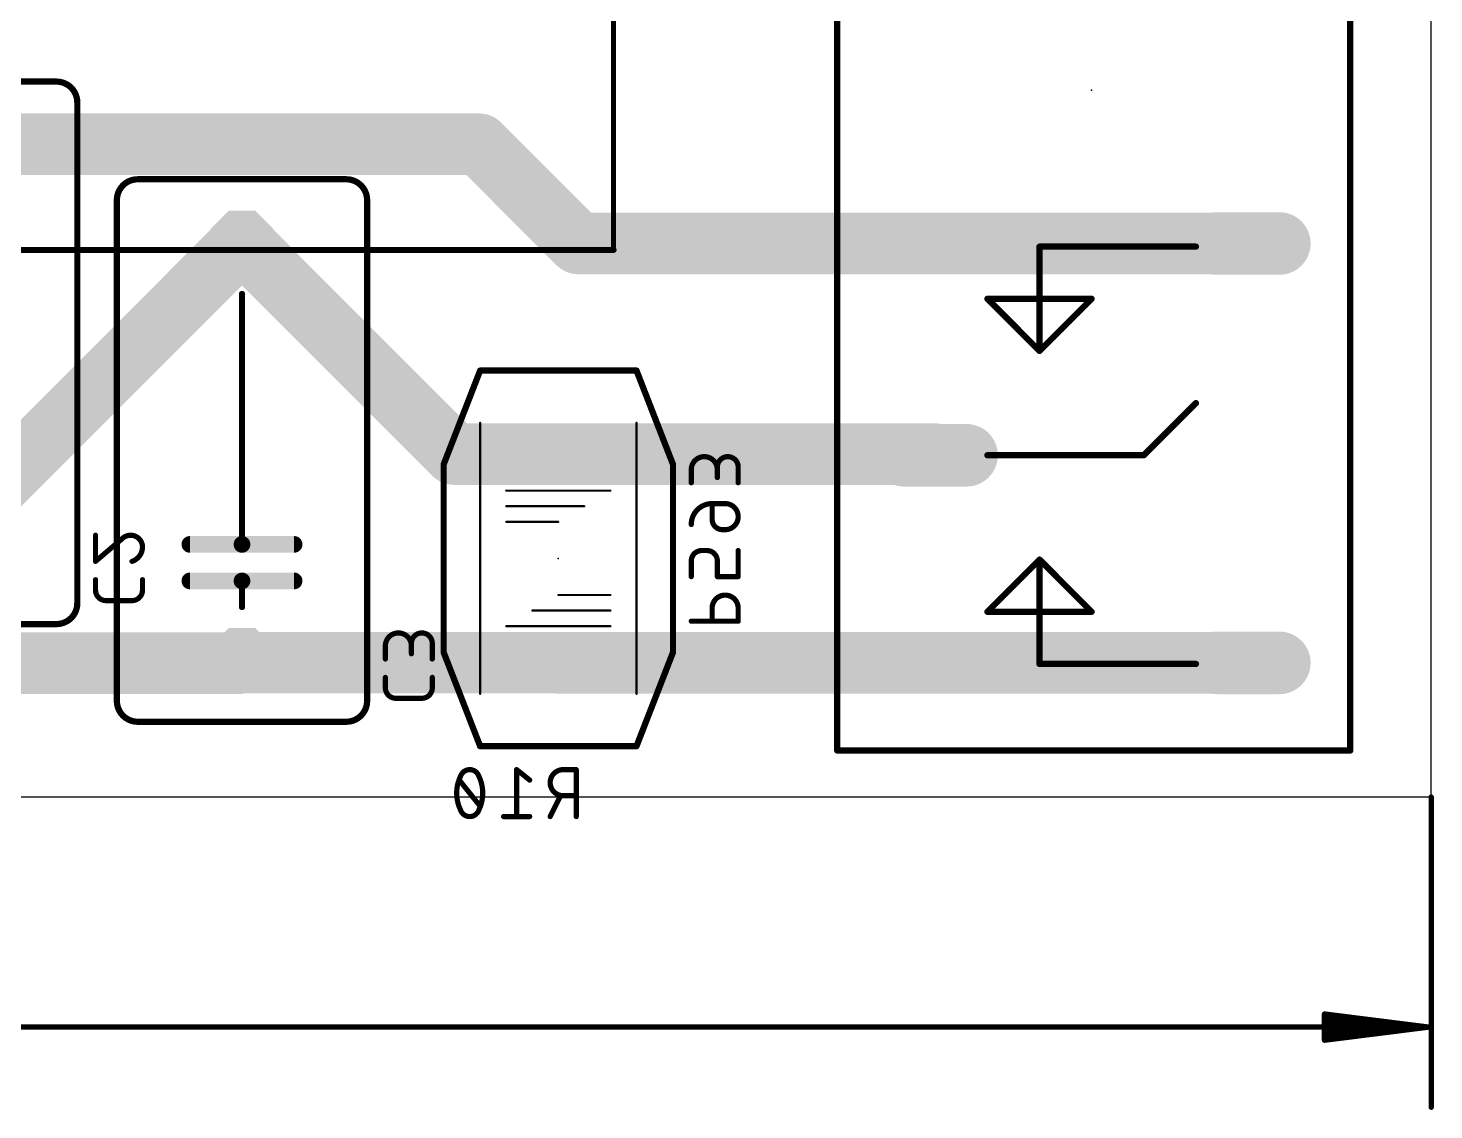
# Model space of a CAD drawing. Extents: x -35 to 140, y -8 to 139.
# Drawn here: x 105.82 to 140.06, y -7.62 to 18.72 of the extents above; entities that cross this region are included whole.
import ezdxf

# ---------------------------------------------------------------- set-up
doc = ezdxf.new("R2010")
doc.units = 0
for name, color, linetype in [('1', 12, 'CONTINUOUS'), ('17', 110, 'CONTINUOUS'), ('20', 31, 'CONTINUOUS'), ('22', 253, 'CONTINUOUS'), ('24', 53, 'CONTINUOUS'), ('26', 253, 'CONTINUOUS'), ('28', 253, 'CONTINUOUS'), ('51', 253, 'CONTINUOUS')]:
    doc.layers.add(name, color=color, linetype=linetype)

# ---------------------------------------------------------------- blocks, each defined once
blk = doc.blocks.new('OCTAGONP')
at = {"const_width": 0.5}
blk.add_lwpolyline([(-0.25, -0.1036), (-0.25, 0.1036), (-0.1036, 0.25), (0.1036, 0.25), (0.25, 0.1036), (0.25, -0.1036), (0.1036, -0.25), (-0.1036, -0.25), (-0.25, -0.1036), (-0.25, 0.1036)], dxfattribs=at)
blk = doc.blocks.new('LONGP100')
at = {"const_width": 1}
blk.add_lwpolyline([(-0.5, 0), (0.5, 0)], dxfattribs=at)
at = {"const_width": 0.5}
for points in [[(-0.5, 0.25, 1), (-0.5, -0.25)], [(0.5, -0.25, 1), (0.5, 0.25)]]:
    blk.add_lwpolyline(points, format="xyb", dxfattribs=at)

msp = doc.modelspace()

# ---------------------------------------------------------------- linework, layer by layer
at = {"layer": '1', "const_width": 1.5}
for points in [[(116.806, 15.894), (103.97, 15.894)], [(119.2238, 13.4762), (116.806, 15.894)], [(111.03, 13.516), (104, 6.486)], [(111.03, 13.516), (116.196, 8.35)], [(135.538, 13.4762), (119.2238, 13.4762)], [(116.196, 8.35), (118.736, 8.35)], [(118.736, 8.35), (127.888, 8.35)], [(127.888, 8.35), (127.918, 8.32)], [(110.93, 3.256), (89.748, 3.256)], [(111.03, 3.356), (110.93, 3.256)], [(111.116, 3.27), (111.03, 3.356)], [(118.736, 3.27), (111.116, 3.27)], [(118.7406, 3.2654), (118.736, 3.27)], [(135.538, 3.2654), (118.7406, 3.2654)]]:
    msp.add_lwpolyline(points, dxfattribs=at)
at = {"layer": '1', "const_width": 0.75}
for points in [[(117.0712, 16.1592, 1), (116.5408, 15.6288)], [(116.806, 15.519, 1), (116.806, 16.269)], [(111.2952, 13.7812, 1), (110.7648, 13.2508)], [(111.2952, 13.2508, 1), (110.7648, 13.7812)], [(119.2238, 13.8512, 1), (119.2238, 13.1012)], [(118.9586, 13.211, 1), (119.489, 13.7414)], [(135.538, 13.1012, 1), (135.538, 13.8512)], [(116.196, 8.725, 1), (116.196, 7.975)], [(115.9308, 8.0848, 1), (116.4612, 8.6152)], [(118.736, 8.725, 1), (118.736, 7.975)], [(118.736, 7.975, 1), (118.736, 8.725)], [(128.1532, 8.6152, 1), (127.6228, 8.0848)], [(127.6528, 8.0548, 1), (128.1832, 8.5852)], [(127.888, 7.975, 1), (127.888, 8.725)], [(110.6648, 3.5212, 1), (111.1952, 2.9908)], [(111.2952, 3.6212, 1), (110.7648, 3.0908)], [(111.116, 3.645, 1), (111.116, 2.895)], [(111.2952, 3.0908, 1), (110.7648, 3.6212)], [(110.8508, 3.0048, 1), (111.3812, 3.5352)], [(110.93, 2.881, 1), (110.93, 3.631)], [(119.0012, 3.5352, 1), (118.4708, 3.0048)], [(118.7406, 3.6404, 1), (118.7406, 2.8904)], [(118.4754, 3.0002, 1), (119.0058, 3.5306)], [(118.736, 2.895, 1), (118.736, 3.645)], [(135.538, 2.8904, 1), (135.538, 3.6404)]]:
    msp.add_lwpolyline(points, format="xyb", dxfattribs=at)
at = {"layer": '20'}
for p, q in [((140, 0), (140, 90)), ((0, 0), (140, 0))]:
    msp.add_line(p, q, dxfattribs=at)
at = {"layer": '22'}
for points, const_width in [([(125.5304, 31.1292), (125.5304, 1.1318)], 0.1524), ([(138.0272, 1.1318), (138.0272, 31.1292)], 0.1524), ([(106.51, 17.418), (101.43, 17.418)], 0.1524), ([(107.018, 4.718), (107.018, 16.91)], 0.1524), ([(113.57, 15.04), (108.49, 15.04)], 0.1524), ([(107.982, 14.532), (107.982, 2.34)], 0.1524), ([(114.078, 2.34), (114.078, 14.532)], 0.1524), ([(134.268, 13.4), (130.458, 13.4)], 0.1524), ([(130.458, 13.4), (130.458, 10.86)], 0.1524), ([(111.03, 12.246), (111.03, 6.15)], 0.1524), ([(130.458, 10.86), (129.188, 12.13)], 0.1524), ([(129.188, 12.13), (131.728, 12.13)], 0.1524), ([(131.728, 12.13), (130.458, 10.86)], 0.1524), ([(116.831, 10.382), (115.942, 8.096)], 0.1524), ([(116.831, 10.382), (120.641, 10.382)], 0.1524), ([(121.53, 8.096), (120.641, 10.382)], 0.1524), ([(132.998, 8.32), (134.268, 9.59)], 0.1524), ([(116.831, 9.112), (116.831, 2.508)], 0.0508), ([(120.641, 2.508), (120.641, 9.112)], 0.0508), ([(129.188, 8.32), (132.998, 8.32)], 0.1524), ([(115.942, 3.524), (115.942, 8.096)], 0.1524), ([(121.53, 8.096), (121.53, 3.524)], 0.1524), ([(117.466, 7.461), (120.006, 7.461)], 0.0508), ([(117.466, 7.08), (119.371, 7.08)], 0.0508), ([(117.466, 6.699), (118.736, 6.699)], 0.0508), ([(111.03, 6.15), (109.76, 6.15)], 0.4064), ([(112.3, 6.15), (111.03, 6.15)], 0.4064), ([(130.458, 5.78), (129.188, 4.51)], 0.1524), ([(130.458, 3.24), (130.458, 5.78)], 0.1524), ([(131.728, 4.51), (130.458, 5.78)], 0.1524), ([(111.03, 5.261), (109.76, 5.261)], 0.4064), ([(112.3, 5.261), (111.03, 5.261)], 0.4064), ([(111.03, 4.626), (111.03, 5.261)], 0.1524), ([(118.736, 4.921), (120.006, 4.921)], 0.0508), ([(118.101, 4.54), (120.006, 4.54)], 0.0508), ([(129.188, 4.51), (131.728, 4.51)], 0.1524), ([(101.43, 4.21), (106.51, 4.21)], 0.1524), ([(117.466, 4.159), (120.006, 4.159)], 0.0508), ([(115.942, 3.524), (116.831, 1.238)], 0.1524), ([(120.641, 1.238), (121.53, 3.524)], 0.1524), ([(134.268, 3.24), (130.458, 3.24)], 0.1524), ([(108.49, 1.832), (113.57, 1.832)], 0.1524), ([(120.641, 1.238), (116.831, 1.238)], 0.1524), ([(125.5304, 1.1318), (138.0272, 1.1318)], 0.1524)]:
    msp.add_lwpolyline(points, dxfattribs=dict(at, const_width=const_width))
for points, const_width in [([(107.018, 16.91, 0.4142), (106.51, 17.418)], 0.1524), ([(106.51, 17.4561, 1), (106.51, 17.3799)], 0.0762), ([(106.51, 17.3799, 1), (106.51, 17.4561)], 0.0762), ([(107.0561, 16.91, 1), (106.9799, 16.91)], 0.0762), ([(106.9799, 16.91, 1), (107.0561, 16.91)], 0.0762), ([(108.49, 15.04, 0.4142), (107.982, 14.532)], 0.1524), ([(108.49, 15.0781, 1), (108.49, 15.0019)], 0.0762), ([(108.49, 15.0019, 1), (108.49, 15.0781)], 0.0762), ([(114.078, 14.532, 0.4142), (113.57, 15.04)], 0.1524), ([(113.57, 15.0781, 1), (113.57, 15.0019)], 0.0762), ([(113.57, 15.0019, 1), (113.57, 15.0781)], 0.0762), ([(108.0201, 14.532, 1), (107.9439, 14.532)], 0.0762), ([(107.9439, 14.532, 1), (108.0201, 14.532)], 0.0762), ([(114.1161, 14.532, 1), (114.0399, 14.532)], 0.0762), ([(114.0399, 14.532, 1), (114.1161, 14.532)], 0.0762), ([(130.458, 13.4381, 1), (130.458, 13.3619)], 0.0762), ([(130.4961, 13.4, 1), (130.4199, 13.4)], 0.0762), ([(134.268, 13.3619, 1), (134.268, 13.4381)], 0.0762), ([(111.0681, 12.246, 1), (110.9919, 12.246)], 0.0762), ([(129.188, 12.1681, 1), (129.188, 12.0919)], 0.0762), ([(129.2149, 12.1569, 1), (129.1611, 12.1031)], 0.0762), ([(131.7549, 12.1031, 1), (131.7011, 12.1569)], 0.0762), ([(131.728, 12.0919, 1), (131.728, 12.1681)], 0.0762), ([(130.4199, 10.86, 1), (130.4961, 10.86)], 0.0762), ([(130.4311, 10.8869, 1), (130.4849, 10.8331)], 0.0762), ([(130.4311, 10.8331, 1), (130.4849, 10.8869)], 0.0762), ([(116.831, 10.4201, 1), (116.831, 10.3439)], 0.0762), ([(116.8665, 10.3682, 1), (116.7955, 10.3958)], 0.0762), ([(120.6765, 10.3958, 1), (120.6055, 10.3682)], 0.0762), ([(120.641, 10.3439, 1), (120.641, 10.4201)], 0.0762), ([(134.2949, 9.5631, 1), (134.2411, 9.6169)], 0.0762), ([(116.8437, 9.112, 1), (116.8183, 9.112)], 0.0254), ([(120.6537, 9.112, 1), (120.6283, 9.112)], 0.0254), ([(129.188, 8.3581, 1), (129.188, 8.2819)], 0.0762), ([(132.9711, 8.3469, 1), (133.0249, 8.2931)], 0.0762), ([(132.998, 8.2819, 1), (132.998, 8.3581)], 0.0762), ([(115.9801, 8.096, 1), (115.9039, 8.096)], 0.0762), ([(115.9065, 8.1098, 1), (115.9775, 8.0822)], 0.0762), ([(121.5681, 8.096, 1), (121.4919, 8.096)], 0.0762), ([(121.4945, 8.0822, 1), (121.5655, 8.1098)], 0.0762), ([(117.466, 7.4737, 1), (117.466, 7.4483)], 0.0254), ([(120.006, 7.4483, 1), (120.006, 7.4737)], 0.0254), ([(117.466, 7.0927, 1), (117.466, 7.0673)], 0.0254), ([(119.371, 7.0673, 1), (119.371, 7.0927)], 0.0254), ([(117.466, 6.7117, 1), (117.466, 6.6863)], 0.0254), ([(118.736, 6.6863, 1), (118.736, 6.7117)], 0.0254), ([(109.76, 6.2516, 1), (109.76, 6.0484)], 0.2032), ([(111.03, 6.2516, 1), (111.03, 6.0484)], 0.2032), ([(111.03, 6.0484, 1), (111.03, 6.2516)], 0.2032), ([(110.9919, 6.15, 1), (111.0681, 6.15)], 0.0762), ([(112.3, 6.0484, 1), (112.3, 6.2516)], 0.2032), ([(130.4961, 5.78, 1), (130.4199, 5.78)], 0.0762), ([(130.4849, 5.8069, 1), (130.4311, 5.7531)], 0.0762), ([(130.4849, 5.7531, 1), (130.4311, 5.8069)], 0.0762), ([(109.76, 5.3626, 1), (109.76, 5.1594)], 0.2032), ([(111.03, 5.3626, 1), (111.03, 5.1594)], 0.2032), ([(111.03, 5.1594, 1), (111.03, 5.3626)], 0.2032), ([(111.0681, 5.261, 1), (110.9919, 5.261)], 0.0762), ([(112.3, 5.1594, 1), (112.3, 5.3626)], 0.2032), ([(118.736, 4.9337, 1), (118.736, 4.9083)], 0.0254), ([(120.006, 4.9083, 1), (120.006, 4.9337)], 0.0254), ([(106.51, 4.21, 0.4142), (107.018, 4.718)], 0.1524), ([(107.0561, 4.718, 1), (106.9799, 4.718)], 0.0762), ([(106.9799, 4.718, 1), (107.0561, 4.718)], 0.0762), ([(110.9919, 4.626, 1), (111.0681, 4.626)], 0.0762), ([(118.101, 4.5527, 1), (118.101, 4.5273)], 0.0254), ([(120.006, 4.5273, 1), (120.006, 4.5527)], 0.0254), ([(129.188, 4.5481, 1), (129.188, 4.4719)], 0.0762), ([(129.1611, 4.5369, 1), (129.2149, 4.4831)], 0.0762), ([(131.7011, 4.4831, 1), (131.7549, 4.5369)], 0.0762), ([(131.728, 4.4719, 1), (131.728, 4.5481)], 0.0762), ([(106.51, 4.2481, 1), (106.51, 4.1719)], 0.0762), ([(106.51, 4.1719, 1), (106.51, 4.2481)], 0.0762), ([(117.466, 4.1717, 1), (117.466, 4.1463)], 0.0254), ([(120.006, 4.1463, 1), (120.006, 4.1717)], 0.0254), ([(115.9775, 3.5378, 1), (115.9065, 3.5102)], 0.0762), ([(115.9039, 3.524, 1), (115.9801, 3.524)], 0.0762), ([(121.4919, 3.524, 1), (121.5681, 3.524)], 0.0762), ([(121.5655, 3.5102, 1), (121.4945, 3.5378)], 0.0762), ([(130.458, 3.2781, 1), (130.458, 3.2019)], 0.0762), ([(130.4199, 3.24, 1), (130.4961, 3.24)], 0.0762), ([(134.268, 3.2019, 1), (134.268, 3.2781)], 0.0762), ([(107.982, 2.34, 0.4142), (108.49, 1.832)], 0.1524), ([(108.0201, 2.34, 1), (107.9439, 2.34)], 0.0762), ([(113.57, 1.832, 0.4142), (114.078, 2.34)], 0.1524), ([(114.1161, 2.34, 1), (114.0399, 2.34)], 0.0762), ([(116.8183, 2.508, 1), (116.8437, 2.508)], 0.0254), ([(120.6283, 2.508, 1), (120.6537, 2.508)], 0.0254), ([(107.9439, 2.34, 1), (108.0201, 2.34)], 0.0762), ([(114.0399, 2.34, 1), (114.1161, 2.34)], 0.0762), ([(108.49, 1.8701, 1), (108.49, 1.7939)], 0.0762), ([(108.49, 1.7939, 1), (108.49, 1.8701)], 0.0762), ([(113.57, 1.8701, 1), (113.57, 1.7939)], 0.0762), ([(113.57, 1.7939, 1), (113.57, 1.8701)], 0.0762), ([(116.831, 1.2761, 1), (116.831, 1.1999)], 0.0762), ([(116.7955, 1.2242, 1), (116.8665, 1.2518)], 0.0762), ([(120.6055, 1.2518, 1), (120.6765, 1.2242)], 0.0762), ([(120.641, 1.1999, 1), (120.641, 1.2761)], 0.0762), ([(125.5304, 1.1699, 1), (125.5304, 1.0937)], 0.0762), ([(125.4923, 1.1318, 1), (125.5685, 1.1318)], 0.0762), ([(137.9891, 1.1318, 1), (138.0653, 1.1318)], 0.0762), ([(138.0272, 1.0937, 1), (138.0272, 1.1699)], 0.0762)]:
    msp.add_lwpolyline(points, format="xyb", dxfattribs=dict(at, const_width=const_width))
at = {"layer": '24'}
for p in [(131.728, 17.21), (111.03, 8.436), (118.736, 5.81)]:
    msp.add_point(p, dxfattribs=at)
at = {"layer": '26', "const_width": 0.127}
for points in [[(107.4625, 5.7377), (107.4625, 6.3727)], [(108.0975, 6.2775), (107.4625, 5.7377)], [(107.4625, 5.2895), (107.4625, 5.0355)], [(108.6055, 5.0355), (108.6055, 5.2895)], [(107.7165, 4.7815), (108.3515, 4.7815)], [(115.1575, 3.7407), (115.1575, 3.4867)], [(115.6655, 3.3597), (115.6655, 3.7407)], [(114.5225, 3.3597), (114.5225, 3.6772)], [(114.5225, 2.9115), (114.5225, 2.6575)], [(115.6655, 2.6575), (115.6655, 2.9115)], [(114.7765, 2.4035), (115.4115, 2.4035)], [(118.0375, 0.4125), (117.72, 0.6665)], [(117.72, 0.6665), (117.72, -0.4765)], [(119.1722, 0.6665), (118.8547, 0.6665)], [(119.1722, -0.4765), (119.1722, 0.6665)], [(116.831, -0.2225), (116.323, 0.4125)], [(118.5372, -0.4765), (118.7912, 0.0315)], [(118.8547, 0.0315), (119.1722, 0.0315)], [(118.0375, -0.4765), (117.4025, -0.4765)]]:
    msp.add_lwpolyline(points, dxfattribs=at)
at = {"layer": '26'}
for points, const_width in [([(107.4943, 6.3727, 1), (107.4308, 6.3727)], 0.0635), ([(108.3197, 6.3727, 0.2053), (108.0975, 6.2775)], 0.127), ([(108.0745, 6.2994, 1), (108.1205, 6.2556)], 0.0635), ([(108.1181, 6.2533, 1), (108.0769, 6.3017)], 0.0635), ([(108.6055, 6.087, 0.4142), (108.3197, 6.3727)], 0.127), ([(108.3197, 6.4045, 1), (108.3197, 6.341)], 0.0635), ([(108.3197, 6.341, 1), (108.3198, 6.4045)], 0.0635), ([(108.3515, 5.7377, 0.3252), (108.6055, 6.087)], 0.127), ([(108.6373, 6.087, 1), (108.5738, 6.087)], 0.0635), ([(108.5738, 6.087, 1), (108.6373, 6.087)], 0.0635), ([(107.4419, 5.7619, 1), (107.4831, 5.7135)], 0.0635), ([(107.4308, 5.7377, 1), (107.4943, 5.7377)], 0.0635), ([(108.3417, 5.7679, 1), (108.3613, 5.7075)], 0.0635), ([(107.4943, 5.2895, 1), (107.4308, 5.2895)], 0.0635), ([(108.6373, 5.2895, 1), (108.5738, 5.2895)], 0.0635), ([(107.4625, 5.0355, 0.4142), (107.7165, 4.7815)], 0.127), ([(107.4943, 5.0355, 1), (107.4308, 5.0355)], 0.0635), ([(107.4308, 5.0355, 1), (107.4943, 5.0355)], 0.0635), ([(107.7165, 4.8133, 1), (107.7165, 4.7498)], 0.0635), ([(107.7165, 4.7498, 1), (107.7165, 4.8133)], 0.0635), ([(108.3515, 4.7815, 0.4142), (108.6055, 5.0355)], 0.127), ([(108.3515, 4.8133, 1), (108.3515, 4.7498)], 0.0635), ([(108.3515, 4.7498, 1), (108.3515, 4.8133)], 0.0635), ([(108.6373, 5.0355, 1), (108.5738, 5.0355)], 0.0635), ([(108.5738, 5.0355, 1), (108.6373, 5.0355)], 0.0635), ([(115.1575, 3.6772, 1), (114.5225, 3.6772)], 0.127), ([(115.1893, 3.7407, 1), (115.1257, 3.7407)], 0.0635), ([(115.1257, 3.7407, 1), (115.1893, 3.7407)], 0.0635), ([(115.6655, 3.7407, 1), (115.1575, 3.7407)], 0.127), ([(115.6973, 3.7407, 1), (115.6338, 3.7407)], 0.0635), ([(115.6338, 3.7407, 1), (115.6973, 3.7407)], 0.0635), ([(114.5543, 3.6772, 1), (114.4908, 3.6772)], 0.0635), ([(114.4908, 3.6772, 1), (114.5543, 3.6772)], 0.0635), ([(115.1257, 3.6772, 1), (115.1893, 3.6772)], 0.0635), ([(115.1257, 3.4867, 1), (115.1893, 3.4867)], 0.0635), ([(114.4908, 3.3597, 1), (114.5543, 3.3597)], 0.0635), ([(115.6338, 3.3597, 1), (115.6973, 3.3597)], 0.0635), ([(114.5543, 2.9115, 1), (114.4908, 2.9115)], 0.0635), ([(115.6973, 2.9115, 1), (115.6338, 2.9115)], 0.0635), ([(114.5225, 2.6575, 0.4142), (114.7765, 2.4035)], 0.127), ([(114.5543, 2.6575, 1), (114.4908, 2.6575)], 0.0635), ([(114.4908, 2.6575, 1), (114.5543, 2.6575)], 0.0635), ([(114.7765, 2.4353, 1), (114.7765, 2.3718)], 0.0635), ([(114.7765, 2.3718, 1), (114.7765, 2.4353)], 0.0635), ([(115.4115, 2.4035, 0.4142), (115.6655, 2.6575)], 0.127), ([(115.4115, 2.4353, 1), (115.4115, 2.3718)], 0.0635), ([(115.4115, 2.3718, 1), (115.4115, 2.4353)], 0.0635), ([(115.6973, 2.6575, 1), (115.6338, 2.6575)], 0.0635), ([(115.6338, 2.6575, 1), (115.6973, 2.6575)], 0.0635), ([(116.577, 0.6665, 0.3205), (116.3548, 0.5078)], 0.127), ([(116.577, 0.6983, 1), (116.577, 0.6347)], 0.0635), ([(116.7993, 0.5078, 0.3205), (116.577, 0.6665)], 0.127), ([(116.577, 0.6347, 1), (116.577, 0.6983)], 0.0635), ([(117.7518, 0.6665, 1), (117.6882, 0.6665)], 0.0635), ([(117.7398, 0.6913, 1), (117.7002, 0.6417)], 0.0635), ([(118.8547, 0.6665, 1), (118.8547, 0.0315)], 0.127), ([(118.8547, 0.6983, 1), (118.8547, 0.6347)], 0.0635), ([(118.8547, 0.6347, 1), (118.8547, 0.6983)], 0.0635), ([(119.204, 0.6665, 1), (119.1405, 0.6665)], 0.0635), ([(119.1722, 0.6347, 1), (119.1722, 0.6983)], 0.0635), ([(116.3548, 0.5078, 0.1139), (116.2595, 0.095)], 0.127), ([(116.3478, 0.4323, 1), (116.2982, 0.3927)], 0.0635), ([(116.3247, 0.518, 1), (116.3848, 0.4975)], 0.0635), ([(116.3833, 0.4938, 1), (116.3262, 0.5217)], 0.0635), ([(116.8278, 0.5217, 1), (116.7707, 0.4938)], 0.0635), ([(116.8945, 0.095, 0.1139), (116.7993, 0.5078)], 0.127), ([(116.7692, 0.4975, 1), (116.8293, 0.518)], 0.0635), ([(118.0177, 0.3877, 1), (118.0573, 0.4373)], 0.0635), ([(116.2595, 0.095, 0.1139), (116.3548, -0.3178)], 0.127), ([(116.2913, 0.095, 1), (116.2278, 0.095)], 0.0635), ([(116.2278, 0.095, 1), (116.2913, 0.095)], 0.0635), ([(116.7993, -0.3178, 0.1139), (116.8945, 0.095)], 0.127), ([(116.9263, 0.095, 1), (116.8628, 0.095)], 0.0635), ([(116.8628, 0.095, 1), (116.9263, 0.095)], 0.0635), ([(118.8196, 0.0173, 1), (118.7628, 0.0457)], 0.0635), ([(118.8547, 0.0633, 1), (118.8547, -0.0003)], 0.0635), ([(118.8547, -0.0003, 1), (118.8547, 0.0633)], 0.0635), ([(119.1722, -0.0003, 1), (119.1722, 0.0633)], 0.0635), ([(116.3848, -0.3075, 1), (116.3247, -0.328)], 0.0635), ([(116.3548, -0.3178, 0.3205), (116.577, -0.4765)], 0.127), ([(116.3262, -0.3317, 1), (116.3833, -0.3038)], 0.0635), ([(116.577, -0.4765, 0.3205), (116.7993, -0.3178)], 0.127), ([(116.7707, -0.3038, 1), (116.8278, -0.3317)], 0.0635), ([(116.8293, -0.328, 1), (116.7692, -0.3075)], 0.0635), ([(116.8062, -0.2423, 1), (116.8558, -0.2027)], 0.0635), ([(116.577, -0.4448, 1), (116.577, -0.5083)], 0.0635), ([(116.577, -0.5083, 1), (116.577, -0.4448)], 0.0635), ([(117.4025, -0.4448, 1), (117.4025, -0.5083)], 0.0635), ([(117.6882, -0.4765, 1), (117.7518, -0.4765)], 0.0635), ([(118.0375, -0.5083, 1), (118.0375, -0.4448)], 0.0635), ([(118.5088, -0.4623, 1), (118.5656, -0.4907)], 0.0635), ([(119.1405, -0.4765, 1), (119.204, -0.4765)], 0.0635)]:
    msp.add_lwpolyline(points, format="xyb", dxfattribs=dict(at, const_width=const_width))
at = {"layer": '28'}
for points, const_width in [([(122.6095, 7.969, 1), (121.9745, 7.969)], 0.127), ([(123.1175, 8.0325, 1), (122.6095, 8.0325)], 0.127), ([(122.0063, 7.969, 1), (121.9428, 7.969)], 0.0635), ([(121.9428, 7.969, 1), (122.0063, 7.969)], 0.0635), ([(122.6413, 8.0325, 1), (122.5778, 8.0325)], 0.0635), ([(122.5778, 8.0325, 1), (122.6413, 8.0325)], 0.0635), ([(122.5778, 7.969, 1), (122.6413, 7.969)], 0.0635), ([(123.1493, 8.0325, 1), (123.0858, 8.0325)], 0.0635), ([(123.0858, 8.0325, 1), (123.1493, 8.0325)], 0.0635), ([(121.9428, 7.6515, 1), (122.0063, 7.6515)], 0.0635), ([(122.5778, 7.7785, 1), (122.6413, 7.7785)], 0.0635), ([(123.0858, 7.6515, 1), (123.1493, 7.6515)], 0.0635), ([(122.4825, 7.1435, 0.4142), (121.9745, 6.6355)], 0.127), ([(122.5143, 7.1435, 1), (122.4507, 7.1435)], 0.0635), ([(122.4825, 7.1753, 1), (122.4825, 7.1118)], 0.0635), ([(122.4825, 7.1118, 1), (122.4825, 7.1753)], 0.0635), ([(122.8, 6.5085, 1), (122.8, 7.1435)], 0.127), ([(122.8, 7.1753, 1), (122.8, 7.1118)], 0.0635), ([(122.8, 7.1118, 1), (122.8, 7.1753)], 0.0635), ([(121.9428, 6.6355, 1), (122.0063, 6.6355)], 0.0635), ([(122.5143, 6.7625, 1), (122.4507, 6.7625)], 0.0635), ([(122.4507, 6.7625, 1), (122.5143, 6.7625)], 0.0635), ([(122.4825, 6.7625, 0.4142), (122.7365, 6.5085)], 0.127), ([(122.7365, 6.5403, 1), (122.7365, 6.4768)], 0.0635), ([(122.7365, 6.4768, 1), (122.7365, 6.5403)], 0.0635), ([(122.8, 6.5403, 1), (122.8, 6.4768)], 0.0635), ([(122.8, 6.4768, 1), (122.8, 6.5403)], 0.0635), ([(122.2285, 6.0005, 0.4142), (121.9745, 5.7465)], 0.127), ([(122.2285, 6.0323, 1), (122.2285, 5.9688)], 0.0635), ([(122.2285, 5.9688, 1), (122.2285, 6.0323)], 0.0635), ([(122.3555, 6.0323, 1), (122.3555, 5.9688)], 0.0635), ([(122.6095, 5.7465, 0.4142), (122.3555, 6.0005)], 0.127), ([(122.3555, 5.9688, 1), (122.3555, 6.0323)], 0.0635), ([(123.1493, 6.0005, 1), (123.0858, 6.0005)], 0.0635), ([(122.0063, 5.7465, 1), (121.9428, 5.7465)], 0.0635), ([(121.9428, 5.7465, 1), (122.0063, 5.7465)], 0.0635), ([(122.6413, 5.7465, 1), (122.5778, 5.7465)], 0.0635), ([(122.5778, 5.7465, 1), (122.6413, 5.7465)], 0.0635), ([(121.9428, 5.3655, 1), (122.0063, 5.3655)], 0.0635), ([(122.6095, 5.3972, 1), (122.6095, 5.3338)], 0.0635), ([(122.5778, 5.3655, 1), (122.6413, 5.3655)], 0.0635), ([(123.0858, 5.3655, 1), (123.1493, 5.3655)], 0.0635), ([(123.1175, 5.3338, 1), (123.1175, 5.3972)], 0.0635), ([(123.1175, 4.5972, 1), (122.4825, 4.5972)], 0.127), ([(122.5143, 4.5972, 1), (122.4507, 4.5972)], 0.0635), ([(122.4507, 4.5972, 1), (122.5143, 4.5972)], 0.0635), ([(123.1493, 4.5972, 1), (123.0858, 4.5972)], 0.0635), ([(123.0858, 4.5972, 1), (123.1493, 4.5972)], 0.0635), ([(121.9745, 4.3114, 1), (121.9745, 4.2479)], 0.0635), ([(122.4507, 4.2797, 1), (122.5143, 4.2797)], 0.0635), ([(123.0858, 4.2797, 1), (123.1493, 4.2797)], 0.0635), ([(123.1175, 4.2479, 1), (123.1175, 4.3114)], 0.0635)]:
    msp.add_lwpolyline(points, format="xyb", dxfattribs=dict(at, const_width=const_width))
at = {"layer": '28', "const_width": 0.127}
for points in [[(121.9745, 7.6515), (121.9745, 7.969)], [(122.6095, 8.0325), (122.6095, 7.7785)], [(123.1175, 7.6515), (123.1175, 8.0325)], [(122.4825, 7.1435), (122.4825, 6.7625)], [(122.8, 7.1435), (122.4825, 7.1435)], [(122.7365, 6.5085), (122.8, 6.5085)], [(122.2285, 6.0005), (122.3555, 6.0005)], [(123.1175, 5.3655), (123.1175, 6.0005)], [(121.9745, 5.3655), (121.9745, 5.7465)], [(122.6095, 5.7465), (122.6095, 5.3655)], [(122.6095, 5.3655), (123.1175, 5.3655)], [(122.4825, 4.5972), (122.4825, 4.2797)], [(123.1175, 4.2797), (123.1175, 4.5972)], [(121.9745, 4.2797), (123.1175, 4.2797)]]:
    msp.add_lwpolyline(points, dxfattribs=at)
at = {"layer": '51'}
for points, const_width in [([(120.08, 13.32), (120.08, 76.18)], 0.127), ([(23.77, 13.32), (120.08, 13.32)], 0.15), ([(140, 0), (140, -7.5527)], 0.13), ([(139.935, -5.6027), (137.4, -5.2834)], 0.13), ([(137.4, -5.2834), (137.4, -5.9219)], 0.13), ([(139.935, -5.6027), (137.4, -5.3427)], 0.13), ([(139.935, -5.6027), (137.4, -5.4727)], 0.13), ([(0.065, -5.6027), (139.935, -5.6027)], 0.13), ([(137.4, -5.9219), (139.935, -5.6027)], 0.13), ([(137.4, -5.7327), (139.935, -5.6027)], 0.13), ([(137.4, -5.8627), (139.935, -5.6027)], 0.13)]:
    msp.add_lwpolyline(points, dxfattribs=dict(at, const_width=const_width))
for points, const_width in [([(120.08, 13.2825, 1), (120.08, 13.3575)], 0.075), ([(120.0483, 13.32, 1), (120.1118, 13.32)], 0.0635), ([(140.0325, 0, 1), (139.9675, 0)], 0.065), ([(137.4041, -5.2512, 1), (137.3959, -5.3157)], 0.065), ([(137.4325, -5.2834, 1), (137.3675, -5.2834)], 0.065), ([(137.4033, -5.3103, 1), (137.3967, -5.375)], 0.065), ([(137.4017, -5.4402, 1), (137.3983, -5.5051)], 0.065), ([(137.3983, -5.7002, 1), (137.4017, -5.7651)], 0.065), ([(137.3967, -5.8303, 1), (137.4033, -5.895)], 0.065), ([(139.9391, -5.6349, 1), (139.9309, -5.5704)], 0.065), ([(139.9309, -5.6349, 1), (139.9391, -5.5704)], 0.065), ([(139.9383, -5.635, 1), (139.9317, -5.5703)], 0.065), ([(139.9317, -5.635, 1), (139.9383, -5.5703)], 0.065), ([(139.9333, -5.6351, 1), (139.9367, -5.5702)], 0.065), ([(139.9367, -5.6351, 1), (139.9333, -5.5702)], 0.065), ([(139.935, -5.6352, 1), (139.935, -5.5702)], 0.065), ([(137.3959, -5.8896, 1), (137.4041, -5.9541)], 0.065), ([(137.3675, -5.9219, 1), (137.4325, -5.9219)], 0.065), ([(139.9675, -7.5527, 1), (140.0325, -7.5527)], 0.065)]:
    msp.add_lwpolyline(points, format="xyb", dxfattribs=dict(at, const_width=const_width))

# ---------------------------------------------------------------- block references
at = {"layer": '17', "xscale": 1.524, "yscale": 1.524}
for name, p, rotation in [('OCTAGONP', (111.03, 13.516), 90), ('OCTAGONP', (111.03, 13.516), 90), ('LONGP100', (135.538, 13.4762), 180), ('LONGP100', (135.538, 13.4762), 180), ('LONGP100', (127.918, 8.32), 180), ('LONGP100', (127.918, 8.32), 180), ('OCTAGONP', (111.03, 3.356), 90), ('OCTAGONP', (111.03, 3.356), 90), ('LONGP100', (135.538, 3.2654), 180), ('LONGP100', (135.538, 3.2654), 180)]:
    msp.add_blockref(name, p, dxfattribs=dict(at, rotation=rotation))
at = {"layer": '17', "xscale": 1.3208, "yscale": 1.3208}
for p in [(118.736, 8.35), (118.736, 8.35), (118.736, 3.27), (118.736, 3.27)]:
    msp.add_blockref('LONGP100', p, dxfattribs=at)

doc.saveas('drawing.dxf')
